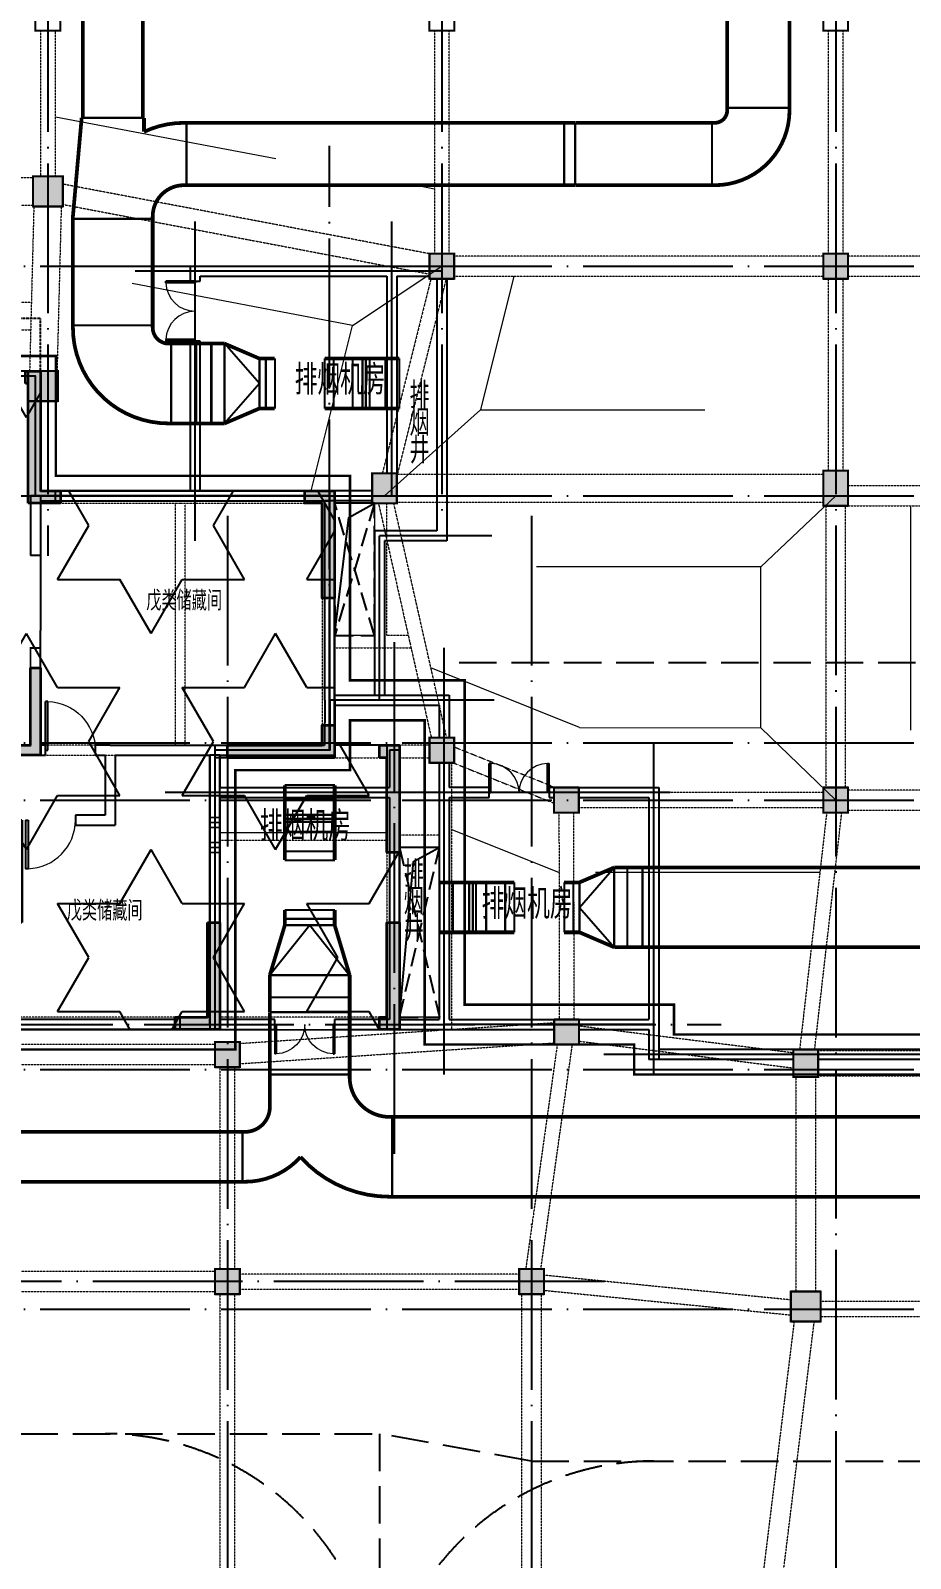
# Model space of a CAD drawing. Extents: x 290727 to 13733020, y 1731457 to 3643100.
# Drawn here: x 534963 to 552612, y 2185780 to 2216405 of the extents above; entities that cross this region are included whole.
import ezdxf

# ---------------------------------------------------------------- set-up
doc = ezdxf.new("R2010")
doc.units = 0
doc.header["$LTSCALE"] = 10
for name, pattern in [('DASH', [0.35, 0.25, -0.1]), ('DASHED', [0.75, 0.5, -0.25]), ('DOTE', [2.42, 2, -0.2, 0.02, -0.2]), ('虚线', [750, 450, -300])]:
    doc.linetypes.add(name, pattern=pattern)
doc.layers.get('0').update_dxf_attribs({"linetype": 'CONTINUOUS'})
for name, color, linetype in [('-A-车行道路', 8, 'CONTINUOUS'), ('AXIS', 3, 'CONTINUOUS'), ('BEAM_CON', 4, 'CONTINUOUS'), ('BEAM_CONT', 4, 'CONTINUOUS'), ('BEAM_DASH', 144, 'DASHED'), ('BEAM_SE', 144, 'DASHED'), ('COLU', 2, 'CONTINUOUS'), ('COLUMN', 9, 'CONTINUOUS'), ('DOTE', 8, 'DOTE'), ('DUCT-排烟管', 2, 'CONTINUOUS'), ('DUCT-排烟管端线', 4, 'CONTINUOUS'), ('PUB_HATCH', 8, 'CONTINUOUS'), ('PUB_TEXT', 7, 'CONTINUOUS'), ('WALL', 255, 'CONTINUOUS'), ('WINDOW', 4, 'CONTINUOUS'), ('作业图', 4, 'CONTINUOUS'), ('文字', 4, 'CONTINUOUS'), ('洞口边线', 7, 'CONTINUOUS'), ('防火分区示意线', 4, 'CONTINUOUS'), ('防火分区线', 7, 'CONTINUOUS'), ('风井', 211, 'CONTINUOUS')]:
    doc.layers.add(name, color=color, linetype=linetype)
for name, color, linetype, lineweight in [('S_ConcWall', 8, 'CONTINUOUS', 35), ('S_SubBeamHoop', 1, 'CONTINUOUS', 40), ('板加腋边线', 253, '虚线', 18)]:
    doc.layers.add(name, color=color, linetype=linetype, lineweight=lineweight)
doc.layers.get('0').off()
doc.styles.add('HNSJY', font='HNSJY-07', dxfattribs={"width": 0.8, "bigfont": 'HNSJY-HZ'})

# ---------------------------------------------------------------- blocks, each defined once
blk = doc.blocks.new('A$C55C93FC2')
at = {"layer": 'DOTE', "linetype": 'DOTE', "ltscale": 150}
for p, q in [((50384.1, 127235.5), (50384.1, 79442.4)), ((58284.1, 127235.5), (58284.1, 80242.4)), ((66184.1, 127235.5), (66184.1, 52513.6)), ((10299.5, 85242.4), (107472.3, 85242.4)), ((10299.5, 80642.4), (107484.1, 80642.4)), ((53984.1, 80242.4), (53984.1, 12200)), ((60084.1, 80242.4), (60084.1, 12200)), ((10299.5, 75692.4), (170248.6, 75692.4)), ((10299.5, 74542.4), (107484.1, 74542.4)), ((10299.5, 69142.4), (162348.6, 69142.4)), ((61546.5, 64892.4), (35684.1, 64892.3)), ((10299.5, 64342.4), (154860.5, 64342.4))]:
    blk.add_line(p, q, dxfattribs=at)
blk = doc.blocks.new('A$C682E2834')
h = blk.add_hatch(color=0)
h.dxf.hatch_style = 1
h.paths.add_polyline_path([(30400, 7900), (30600, 7900), (30600, 7500), (30800, 7500), (30800, 7900), (33000, 7899), (33000, 7500), (33200, 7500), (33200, 7900), (33200, 7900), (33200, 8099), (30600, 8100), (30400, 8100)])
edge = h.paths.add_edge_path(flags=16)
edge.add_line((11800, 7900), (11800, 7500))
h.paths.add_polyline_path([(9600, 7900), (11800, 7900)], flags=17)
h.paths.add_polyline_path([(21425, 250), (21600, 250), (21600, 0), (21175, 0), (21000, 0), (21000, 250), (21175, 250), (21175, 2150), (21425, 2150)])
h.paths.add_polyline_path([(42350, 2149), (42600, 2149), (42600, 0), (42200, 0), (42200, 250), (42350, 250)])
h.paths.add_polyline_path([(42600, 3549), (42350, 3549), (42350, 5450), (42200, 5450), (42200, 5700), (42600, 5700)])
h.paths.add_polyline_path([(40700, 10549), (40700, 10799), (41300, 10799), (41300, 8649), (41050, 8649), (41050, 10549)])
h.paths.add_polyline_path([(39150, 5450), (39150, 5700), (41050, 5700), (41050, 6099), (41300, 6099), (41300, 5450)])
h.paths.add_polyline_path([(35100, 12949), (35100, 13199), (35400, 13199), (35400, 10799), (35800, 10799), (35800, 10549), (35150, 10549), (35150, 12949)])
h.paths.add_polyline_path([(28700, 13200), (28700, 12950), (28650, 12950), (28650, 10550), (28000, 10550), (28000, 10800), (28400, 10800), (28400, 13200)])
h.paths.add_polyline_path([(22750, 8650), (22500, 8650), (22500, 10800), (23100, 10800), (23100, 10550), (22750, 10550)])
h.paths.add_polyline_path([(24650, 5700), (24650, 5450), (22500, 5450), (22500, 6050), (22750, 6050), (22750, 5700)])
h.paths.add_polyline_path([(25700, 250), (25700, 0), (24800, 0), (24800, 2150), (25050, 2150), (25050, 250)])
h.paths.add_polyline_path([(32024, 0), (31300, 0), (31300, 250), (31774, 250), (31775, 2150), (32025, 2150), (32024, 250), (32500, 250), (32500, 0)])
h.paths.add_polyline_path([(29000, 5700), (29000, 5500), (28400, 5500), (28400, 7250), (28600, 7250), (28600, 5700)])
h.paths.add_polyline_path([(34800, 5500), (34800, 5700), (35200, 5700), (35200, 7249), (35400, 7249), (35400, 5500)])
h.paths.add_polyline_path([(30000, 12950), (30000, 13200), (30600, 13200), (30600, 9400), (30400, 9400), (30400, 12950)])
h.paths.add_polyline_path([(33200, 9399), (33400, 9399), (33400, 12949), (33800, 12949), (33800, 13199), (33200, 13199)])
h.paths.add_polyline_path([(38100, 0), (38100, 250), (38750, 250), (38750, 2149), (39000, 2149), (39000, 0)])
h.paths.add_polyline_path([(35025, 2149), (34775, 2149), (34775, 4199), (35025, 4199)])
h.paths.add_polyline_path([(29025, 2150), (28775, 2150), (28775, 4200), (29025, 4200)])
h.paths.add_polyline_path([(1900, 10800), (1900, 10550), (1550, 10550), (1550, 8650), (1300, 8650), (1300, 10800)])
h.paths.add_polyline_path([(3450, 5700), (3450, 5450), (1300, 5450), (1300, 6100), (1550, 6100), (1550, 5700)])
h.paths.add_polyline_path([(20100, 8650), (19850, 8650), (19850, 10550), (19500, 10550), (19500, 10800), (20100, 10800)])
h.paths.add_polyline_path([(13900, 12950), (13900, 13200), (14200, 13200), (14200, 10800), (14600, 10800), (14600, 10550), (13950, 10550), (13950, 12950)])
h.paths.add_polyline_path([(7500, 13200), (7500, 12950), (7450, 12950), (7450, 10550), (6800, 10550), (6800, 10800), (7200, 10800), (7200, 13200)])
h.paths.add_polyline_path([(17950, 5450), (17950, 5700), (19850, 5700), (19850, 6050), (20100, 6050), (20100, 5450)])
h.paths.add_polyline_path([(16900, 0), (16900, 250), (17550, 250), (17550, 2150), (17800, 2150), (17800, 0)])
h.paths.add_polyline_path([(10575, 0), (10100, 0), (10100, 250), (10575, 250), (10575, 2150), (10825, 2150), (10825, 250), (11300, 250), (11300, 0)])
h.paths.add_polyline_path([(400, 5700), (400, 5450), (250, 5450), (250, 3550), (0, 3550), (0, 5700)])
h.paths.add_polyline_path([(400, 250), (400, 0), (0, 0), (0, 2150), (250, 2150), (250, 250)])
h.paths.add_polyline_path([(13600, 5500), (13600, 5700), (14000, 5700), (14000, 7250), (14200, 7250), (14200, 5500)])
h.paths.add_polyline_path([(7800, 5700), (7800, 5500), (7200, 5500), (7200, 7250), (7400, 7250), (7400, 5700)])
h.paths.add_polyline_path([(12600, 13200), (12600, 12950), (12200, 12950), (12200, 9400), (12000, 9400), (12000, 13200)])
h.paths.add_polyline_path([(9200, 9400), (9200, 12950), (8800, 12950), (8800, 13200), (9400, 13200), (9400, 9400)])
h.paths.add_polyline_path([(4500, 250), (4500, 0), (3600, 0), (3600, 2150), (3850, 2150), (3850, 250)])
h.paths.add_polyline_path([(7825, 2150), (7575, 2150), (7575, 4200), (7825, 4200)])
h.paths.add_polyline_path([(13825, 2150), (13575, 2150), (13575, 4200), (13825, 4200)])
edge = h.paths.add_edge_path()
edge.add_line((12000, 8100), (12200, 8100))
edge.add_line((12200, 8100), (12200, 7900))
edge.add_line((12200, 7900), (12000, 7900))
edge.add_line((9400, 8100), (9200, 8100))
edge.add_line((9200, 8100), (9200, 7900))
edge.add_line((9200, 7900), (9400, 7900))
edge.add_line((9400, 7900), (9400, 7500))
edge.add_line((9400, 7500), (9600, 7500))
edge.add_line((9600, 7500), (9600, 7900))
edge.add_line((12000, 8100), (9400, 8100))
edge.add_line((11800, 7500), (12000, 7500))
edge.add_line((12000, 7500), (12000, 7900))
h = blk.add_hatch(color=0)
h.dxf.hatch_style = 1
h.paths.add_polyline_path([(9400, 8100), (9400, 7900), (9400, 7900), (9400, 7500), (9600, 7500), (9600, 7900), (11800, 7900), (11800, 7500), (12000, 7500), (12000, 7900), (12200, 7900), (12200, 8100)])
at = {"color": 0}
blk.add_lwpolyline([(9400, 8100), (9400, 7900), (9400, 7900), (9400, 7500), (9600, 7500), (9600, 7900), (11800, 7900), (11800, 7500), (12000, 7500), (12000, 7900), (12200, 7900), (12200, 8100), (9400, 8100)], dxfattribs=at)
at = {"layer": 'S_ConcWall', "color": 0, "lineweight": 35, "ltscale": 1}
for p, q in [((7200, 10800), (7200, 13200)), ((7200, 13200), (7500, 13200)), ((7500, 13200), (7500, 12950)), ((8800, 12950), (8800, 13200)), ((8800, 13200), (9400, 13200)), ((9400, 13200), (9400, 9400)), ((12000, 9400), (12000, 13200)), ((12000, 13200), (12600, 13200)), ((12600, 13200), (12600, 12950)), ((13900, 13200), (14200, 13200)), ((13900, 12950), (13900, 13200)), ((14200, 13200), (14200, 10800)), ((28400, 10800), (28400, 13200)), ((28400, 13200), (28700, 13200)), ((28700, 13200), (28700, 12950)), ((30000, 13200), (30600, 13200)), ((30000, 12950), (30000, 13200)), ((30600, 13200), (30600, 9400)), ((33800, 13199), (33200, 13199)), ((33200, 13199), (33200, 9399)), ((33800, 12949), (33800, 13199)), ((35100, 13199), (35400, 13199)), ((35100, 12949), (35100, 13199)), ((35400, 13199), (35400, 10799)), ((7500, 12950), (7450, 12950)), ((7450, 12950), (7450, 10550)), ((9200, 12950), (8800, 12950)), ((9200, 9400), (9200, 12950)), ((12600, 12950), (12200, 12950)), ((12200, 12950), (12200, 9400)), ((13950, 12950), (13900, 12950)), ((13950, 10550), (13950, 12950)), ((28700, 12950), (28650, 12950)), ((28650, 12950), (28650, 10550)), ((30400, 12950), (30000, 12950)), ((30400, 9400), (30400, 12950)), ((33400, 9399), (33400, 12949)), ((33400, 12949), (33800, 12949)), ((35150, 12949), (35100, 12949)), ((35150, 10549), (35150, 12949)), ((1300, 8650), (1300, 10800)), ((1300, 10800), (1900, 10800)), ((1900, 10800), (1900, 10550)), ((6800, 10550), (6800, 10800)), ((6800, 10800), (7200, 10800)), ((14200, 10800), (14600, 10800)), ((14600, 10800), (14600, 10550)), ((19500, 10550), (19500, 10800)), ((19500, 10800), (20100, 10800)), ((20100, 10800), (20100, 8650)), ((22500, 8650), (22500, 10800)), ((22500, 10800), (23100, 10800)), ((23100, 10800), (23100, 10550)), ((28000, 10550), (28000, 10800)), ((28000, 10800), (28400, 10800)), ((35400, 10799), (35800, 10799)), ((35800, 10799), (35800, 10549)), ((40700, 10799), (41300, 10799)), ((40700, 10549), (40700, 10799)), ((41300, 10799), (41300, 8649)), ((1900, 10550), (1550, 10550)), ((1550, 10550), (1550, 8650)), ((7450, 10550), (6800, 10550)), ((14600, 10550), (13950, 10550)), ((19850, 10550), (19500, 10550)), ((19850, 8650), (19850, 10550)), ((23100, 10550), (22750, 10550)), ((22750, 10550), (22750, 8650)), ((28650, 10550), (28000, 10550)), ((35800, 10549), (35150, 10549)), ((41050, 10549), (40700, 10549)), ((41050, 8649), (41050, 10549)), ((9400, 9400), (9200, 9400)), ((12200, 9400), (12000, 9400)), ((30600, 9400), (30400, 9400)), ((33200, 9399), (33400, 9399)), ((1550, 8650), (1300, 8650)), ((20100, 8650), (19850, 8650)), ((22750, 8650), (22500, 8650)), ((41300, 8649), (41050, 8649)), ((30600, 8100), (33200, 8099)), ((33200, 8099), (33200, 7900)), ((30600, 7500), (30600, 7900)), ((33000, 7899), (30800, 7900)), ((30800, 7900), (30800, 7500)), ((33000, 7500), (33000, 7899)), ((33200, 7900), (33200, 7500)), ((30800, 7500), (30600, 7500)), ((33200, 7500), (33000, 7500)), ((7200, 5500), (7200, 7250)), ((7200, 7250), (7400, 7250)), ((7400, 7250), (7400, 5700)), ((14000, 5700), (14000, 7250)), ((14000, 7250), (14200, 7250)), ((14200, 7250), (14200, 5500)), ((28400, 5500), (28400, 7250)), ((28400, 7250), (28600, 7250)), ((28600, 7250), (28600, 5700)), ((35200, 5700), (35200, 7249)), ((35200, 7249), (35400, 7249)), ((35400, 7249), (35400, 5500)), ((1300, 5450), (1300, 6100)), ((1300, 6100), (1550, 6100)), ((1550, 6100), (1550, 5700)), ((19850, 5700), (19850, 6050)), ((19850, 6050), (20100, 6050)), ((20100, 6050), (20100, 5450)), ((22500, 5450), (22500, 6050)), ((22500, 6050), (22750, 6050)), ((22750, 6050), (22750, 5700)), ((41050, 5700), (41050, 6099)), ((41050, 6099), (41300, 6099)), ((41300, 6099), (41300, 5450)), ((0, 3550), (0, 5700)), ((0, 5700), (400, 5700)), ((400, 5700), (400, 5450)), ((1550, 5700), (3450, 5700)), ((3450, 5700), (3450, 5450)), ((7400, 5700), (7800, 5700)), ((7800, 5700), (7800, 5500)), ((13600, 5700), (14000, 5700)), ((13600, 5500), (13600, 5700)), ((17950, 5700), (19850, 5700)), ((17950, 5450), (17950, 5700)), ((22750, 5700), (24650, 5700)), ((24650, 5700), (24650, 5450)), ((28600, 5700), (29000, 5700)), ((29000, 5700), (29000, 5500)), ((34800, 5700), (35200, 5700)), ((34800, 5500), (34800, 5700)), ((39150, 5700), (41050, 5700)), ((39150, 5450), (39150, 5700)), ((42200, 5450), (42200, 5700)), ((42200, 5700), (42600, 5700)), ((42600, 5700), (42600, 3549)), ((400, 5450), (250, 5450)), ((250, 5450), (250, 3550)), ((3450, 5450), (1300, 5450)), ((7800, 5500), (7200, 5500)), ((14200, 5500), (13600, 5500)), ((20100, 5450), (17950, 5450)), ((24650, 5450), (22500, 5450)), ((29000, 5500), (28400, 5500)), ((35400, 5500), (34800, 5500)), ((41300, 5450), (39150, 5450)), ((42350, 5450), (42200, 5450)), ((42350, 3549), (42350, 5450)), ((7575, 2150), (7575, 4200)), ((7575, 4200), (7825, 4200)), ((7825, 4200), (7825, 2150)), ((13575, 2150), (13575, 4200)), ((13575, 4200), (13825, 4200)), ((13825, 4200), (13825, 2150)), ((28775, 2150), (28775, 4200)), ((28775, 4200), (29025, 4200)), ((29025, 4200), (29025, 2150)), ((34775, 2149), (34775, 4199)), ((34775, 4199), (35025, 4199)), ((35025, 4199), (35025, 2149)), ((250, 3550), (0, 3550)), ((42600, 3549), (42350, 3549)), ((0, 0), (0, 2150)), ((0, 2150), (250, 2150)), ((250, 2150), (250, 250)), ((3600, 0), (3600, 2150)), ((3600, 2150), (3850, 2150)), ((3850, 2150), (3850, 250)), ((7825, 2150), (7575, 2150)), ((10575, 250), (10575, 2150)), ((10575, 2150), (10825, 2150)), ((10825, 2150), (10825, 250)), ((13825, 2150), (13575, 2150)), ((17550, 250), (17550, 2150)), ((17550, 2150), (17800, 2150)), ((17800, 2150), (17800, 0)), ((21175, 250), (21175, 2150)), ((21175, 2150), (21425, 2150)), ((21425, 2150), (21425, 250)), ((24800, 0), (24800, 2150)), ((24800, 2150), (25050, 2150)), ((25050, 2150), (25050, 250)), ((29025, 2150), (28775, 2150)), ((31774, 250), (31775, 2150)), ((31775, 2150), (32025, 2150)), ((32025, 2150), (32024, 250)), ((35025, 2149), (34775, 2149)), ((38750, 250), (38750, 2149)), ((38750, 2149), (39000, 2149)), ((39000, 2149), (39000, 0)), ((42350, 250), (42350, 2149)), ((42350, 2149), (42600, 2149)), ((42600, 2149), (42600, 0)), ((400, 0), (0, 0)), ((250, 250), (400, 250)), ((400, 250), (400, 0)), ((4500, 0), (3600, 0)), ((3850, 250), (4500, 250)), ((4500, 250), (4500, 0)), ((10100, 0), (10100, 250)), ((10100, 250), (10575, 250)), ((10575, 0), (10100, 0)), ((11300, 0), (10575, 0)), ((10825, 250), (11300, 250)), ((11300, 250), (11300, 0)), ((16900, 250), (17550, 250)), ((16900, 0), (16900, 250)), ((17800, 0), (16900, 0)), ((21000, 0), (21000, 250)), ((21000, 250), (21175, 250)), ((21175, 0), (21000, 0)), ((21600, 0), (21175, 0)), ((21425, 250), (21600, 250)), ((21600, 250), (21600, 0)), ((25700, 0), (24800, 0)), ((25050, 250), (25700, 250)), ((25700, 250), (25700, 0)), ((31300, 0), (31300, 250)), ((31300, 250), (31774, 250)), ((32024, 0), (31300, 0)), ((32024, 250), (32500, 250)), ((32500, 0), (32024, 0)), ((32500, 250), (32500, 0)), ((38100, 250), (38750, 250)), ((38100, 0), (38100, 250)), ((39000, 0), (38100, 0)), ((42200, 0), (42200, 250)), ((42200, 250), (42350, 250)), ((42600, 0), (42200, 0))]:
    blk.add_line(p, q, dxfattribs=at)
at = {"layer": 'S_ConcWall', "color": 0}
for p, q in [((30600, 8100), (30400, 8100)), ((30400, 8100), (30400, 7900)), ((30400, 7900), (30600, 7900))]:
    blk.add_line(p, q, dxfattribs=at)
blk = doc.blocks.new('$DorLib2D$00000001')
for p, q in [((0.45, 0.975), (0.5, 0.975)), ((0.45, 0), (0.45, 0.975)), ((0.5, 0), (0.5, 0.975)), ((0.5, 0), (0.45, 0))]:
    blk.add_line(p, q)
at = {"lineweight": 13}
blk.add_arc((0.475, 0), 0.975, 91.4693, 180, dxfattribs=at)
blk = doc.blocks.new('A$C26CF02E8')
at = {"layer": '风井', "linetype": 'DASH', "ltscale": 150}
for p, q in [((51315, 78715), (50515, 81365)), ((51315, 81365), (50515, 78715)), ((51815, 74465), (52615, 71065)), ((51815, 71065), (52615, 74465))]:
    blk.add_line(p, q, dxfattribs=at)
at = {"layer": '风井', "linetype": 'DASH', "ltscale": 150, "flags": 128}
for points in [[(50515, 78715), (51315, 78715), (51315, 81365), (50515, 81365)], [(51815, 71065), (52615, 71065), (52615, 74465), (51815, 74465)]]:
    blk.add_lwpolyline(points, close=True, dxfattribs=at)
blk = doc.blocks.new('_FZH')
blk.add_lwpolyline([(-0.5, -0.5), (0.5, -0.5), (0.5, 0.5), (-0.5, 0.5)], close=True)
at = {"layer": 'PUB_HATCH'}
blk.add_solid([(-0.5, -0.5), (0.5, -0.5), (-0.5, 0.5), (0.5, 0.5)], dxfattribs=at)
blk = doc.blocks.new('$DorLib2D$00000002')
for p, q in [((-0.5, 0), (-0.5, 0.4875)), ((-0.475, 0.4875), (-0.5, 0.4875)), ((-0.475, 0), (-0.475, 0.4875)), ((0.475, 0), (0.475, 0.4875)), ((0.475, 0.4875), (0.5, 0.4875)), ((0.5, 0), (0.5, 0.4875)), ((-0.5, 0), (-0.475, 0)), ((0.5, 0), (0.475, 0))]:
    blk.add_line(p, q)
at = {"lineweight": 13}
for centre, start, end in [((-0.4875, 0), 0, 88.53072), ((0.4875, 0), 91.46928, 180)]:
    blk.add_arc(centre, 0.4875, start, end, dxfattribs=at)
blk = doc.blocks.new('车库建筑作业图')
at = {"layer": '-A-车行道路', "linetype": 'DASH', "ltscale": 300}
for p, q in [((523212, 2188280), (541962, 2188280)), ((545012, 2187730), (541962, 2188280)), ((545012, 2187730), (589481, 2187730))]:
    blk.add_line(p, q, dxfattribs=at)
for points in [[(543562, 2203737), (585712, 2203737)], [(541962, 2188280), (541962, 2166430)]]:
    blk.add_lwpolyline(points, dxfattribs=at)
for points in [[(541962, 2182780, 0.414214), (536462, 2188280)], [(541962, 2182230, -0.414214), (547462, 2187730)]]:
    blk.add_lwpolyline(points, format="xyb", dxfattribs=at)
at = {"layer": 'AXIS'}
blk.add_line((543716, 2207080), (545216, 2207080), dxfattribs=at)
at = {"layer": 'DOTE', "ltscale": 150}
for p, q in [((540962, 2201980), (540962, 2214091)), ((500179, 2207080), (545394, 2207080)), ((542262, 2193887), (542262, 2204223)), ((497313, 2196480), (548818, 2196480))]:
    blk.add_line(p, q, dxfattribs=at)
at = {"layer": 'DOTE', "linetype": 'Continuous', "ltscale": 150}
for p, q in [((538262, 2206180), (538262, 2212580)), ((542212, 2207080), (542212, 2212580)), ((543212, 2211580), (537062, 2211580)), ((544212, 2206280), (541962, 2206280)), ((541962, 2202980), (541962, 2206280)), ((543262, 2195480), (543262, 2204035)), ((544262, 2202980), (540962, 2202980)), ((547462, 2195480), (547462, 2202130)), ((547794, 2201130), (537662, 2201130)), ((583661, 2195880), (546462, 2195880))]:
    blk.add_line(p, q, dxfattribs=at)
at = {"layer": 'WALL', "linetype": 'Continuous'}
for p, q in [((538162, 2211680), (538162, 2211380)), ((538162, 2211680), (542212, 2211680)), ((538362, 2211380), (538362, 2211480)), ((538362, 2211480), (542112, 2211480)), ((542112, 2211480), (542112, 2207529)), ((542212, 2211680), (542962, 2211680)), ((542312, 2211480), (542312, 2207529)), ((542312, 2211480), (542962, 2211480)), ((543112, 2211430), (543112, 2206380)), ((543312, 2211430), (543312, 2206180)), ((538162, 2211380), (538362, 2211380)), ((538362, 2210180), (538162, 2210180)), ((538162, 2210180), (538162, 2207180)), ((538362, 2207180), (538362, 2210180)), ((538162, 2207180), (538362, 2207180)), ((541812, 2207180), (540962, 2207180)), ((540962, 2206980), (540962, 2207180)), ((534963, 2207080), (534963, 2205880)), ((535163, 2207080), (534963, 2207080)), ((535163, 2207080), (535163, 2205880)), ((541812, 2206980), (540962, 2206980)), ((543112, 2206380), (541862, 2206380)), ((541862, 2206380), (541862, 2203080)), ((543312, 2206180), (542062, 2206180)), ((542062, 2206180), (542062, 2203080)), ((535163, 2205880), (534963, 2205880)), ((541062, 2203080), (541962, 2203080)), ((541062, 2203080), (541062, 2202880)), ((541062, 2202880), (541962, 2202880)), ((541962, 2203080), (543362, 2203080)), ((541962, 2202880), (543162, 2202880)), ((543162, 2202880), (543162, 2202230)), ((543362, 2203080), (543362, 2202230)), ((542162, 2201980), (542162, 2201230)), ((542362, 2201980), (542162, 2201980)), ((542362, 2201980), (542362, 2201130)), ((538562, 2201880), (538562, 2201130)), ((538762, 2201880), (538562, 2201880)), ((538762, 2201880), (538762, 2201230)), ((543162, 2201730), (543162, 2201130)), ((543362, 2201730), (543362, 2201230)), ((538562, 2201130), (538562, 2196380)), ((538762, 2201230), (542162, 2201230)), ((538762, 2201030), (542162, 2201030)), ((538762, 2201030), (538762, 2196580)), ((542162, 2201030), (542162, 2196580)), ((542362, 2201130), (542362, 2196580)), ((543162, 2201130), (543162, 2196580)), ((544162, 2201230), (543362, 2201230)), ((543362, 2201030), (544162, 2201030)), ((543362, 2201030), (543362, 2196580)), ((544162, 2201030), (544162, 2201230)), ((545462, 2201230), (545362, 2201230)), ((545362, 2201230), (545362, 2201030)), ((545362, 2201030), (545462, 2201030)), ((545962, 2201230), (547562, 2201230)), ((545962, 2201030), (547362, 2201030)), ((547362, 2201030), (547362, 2196580)), ((547562, 2201230), (547562, 2196480)), ((539862, 2196580), (538762, 2196580)), ((539862, 2196380), (539862, 2196580)), ((542162, 2196580), (541062, 2196580)), ((541062, 2196580), (541062, 2196380)), ((542362, 2196580), (543162, 2196580)), ((543362, 2196580), (545466, 2196580)), ((545966, 2196580), (547362, 2196580)), ((547562, 2196480), (547562, 2195780)), ((538562, 2196380), (539862, 2196380)), ((541062, 2196380), (542262, 2196380)), ((542262, 2196380), (543262, 2196380)), ((543262, 2196380), (545466, 2196380)), ((545966, 2196380), (547362, 2196380)), ((547362, 2196380), (547362, 2195780)), ((550262, 2195980), (547562, 2195980)), ((555762, 2195980), (550762, 2195980)), ((547562, 2195780), (547362, 2195780)), ((550262, 2195780), (547562, 2195780)), ((555762, 2195780), (550762, 2195780))]:
    blk.add_line(p, q, dxfattribs=at)
at = {"layer": 'WALL', "linetype": 'DASH'}
for p, q in [((535162, 2210630), (531562, 2210630)), ((535162, 2209480), (535162, 2210630))]:
    blk.add_line(p, q, dxfattribs=at)
at = {"layer": 'WALL'}
for p, q in [((535162, 2209480), (535162, 2207180)), ((535162, 2207180), (540962, 2207180)), ((540962, 2207180), (540962, 2206980)), ((535162, 2206980), (540962, 2206980)), ((535162, 2206980), (535162, 2204380)), ((540862, 2206980), (540862, 2202980)), ((541062, 2206980), (540862, 2206980)), ((541062, 2206980), (541062, 2202980)), ((535162, 2202080), (535162, 2204380)), ((540863, 2202980), (540862, 2202080)), ((541063, 2202980), (541062, 2201880)), ((535262, 2202080), (535162, 2202080)), ((535262, 2201880), (535262, 2202080)), ((536562, 2202080), (536262, 2202080)), ((536262, 2202080), (536262, 2201880)), ((536562, 2202080), (538662, 2202080)), ((538662, 2202080), (540862, 2202080)), ((534962, 2201880), (535262, 2201880)), ((536262, 2201880), (536462, 2201880)), ((536462, 2201880), (536462, 2200680)), ((536662, 2201880), (536662, 2200480)), ((536662, 2201880), (538562, 2201880)), ((538562, 2196480), (538562, 2201880)), ((538762, 2201880), (541062, 2201880)), ((538762, 2196480), (538762, 2201880)), ((536462, 2200680), (535862, 2200680)), ((535862, 2200680), (535862, 2200480)), ((535862, 2200480), (536662, 2200480)), ((537862, 2196580), (534762, 2196580)), ((537862, 2196380), (537862, 2196580)), ((538562, 2196480), (538762, 2196480)), ((537862, 2196380), (534662, 2196380))]:
    blk.add_line(p, q, dxfattribs=at)
at = {"layer": '防火分区示意线', "color": 5, "linetype": 'DASH', "ltscale": 300, "const_width": 50}
blk.add_lwpolyline([(583119, 2196280), (547869, 2196280), (547869, 2196880), (543669, 2196880), (543669, 2203380), (541369, 2203380), (541369, 2207480), (535469, 2207480), (535469, 2209880), (527869, 2209880), (527869, 2207480), (519619, 2207480), (519619, 2227480)], dxfattribs=at)
at = {"layer": '防火分区示意线', "color": 2, "linetype": 'DASH', "ltscale": 300, "const_width": 50}
blk.add_lwpolyline([(582319, 2195480), (547069, 2195480), (547069, 2196080), (542869, 2196080), (542869, 2202580), (541369, 2202580), (541369, 2201580), (539069, 2201580), (539069, 2195980), (507919, 2195980), (507919, 2180380), (539419, 2180380), (539419, 2174580), (531469, 2174580), (531469, 2170730), (531569, 2170730), (531569, 2158480)], dxfattribs=at)
at = {"layer": '防火分区线', "linetype": 'Continuous', "flags": 128}
for points in [[(582712, 2195880), (547462, 2195880), (547462, 2196480), (543262, 2196480), (543262, 2202980), (540963, 2202980), (540963, 2207080), (535062, 2207080), (535062, 2209480), (528262, 2209480), (528262, 2207080), (519212, 2207080), (519212, 2227880)], [(582712, 2195880), (547462, 2195880), (547462, 2196480), (543262, 2196480), (543262, 2202980), (540963, 2202980), (540963, 2201980), (538662, 2201980), (538662, 2196380), (507512, 2196380)]]:
    blk.add_lwpolyline(points, dxfattribs=at)
at = {"color": 8}
blk.add_blockref('A$C682E2834', (499762, 2196380), dxfattribs=at)
at = {"layer": 'COLUMN', "linetype": 'Continuous'}
for p, xscale, yscale, zscale, rotation in [((535312, 2213180), 600, 600, 600, 270), ((543212, 2211680), 500, 500, 500, 270), ((551112, 2211680), 500, 500, 500, 270), ((535212, 2209279), 600.0544201955199, 600.027933641104, 600.027933641104, 270), ((542062, 2207229), 600, 500, 500, 270), ((551112, 2207230), 700, 500, 500, 270), ((543212, 2201980), 500, 500, 500, 270), ((545712, 2200980), 500, 500, 500, 270), ((551112, 2200980), 500, 500, 500, 270), ((545716, 2196330), 500, 500, 500, 270), ((538912, 2195880), 500, 500, 500, 270), ((550512, 2195705), 550.0621125046164, 500, 500, 270.0000000166249), ((538912, 2191330), 500, 500, 500, 270), ((545012, 2191330), 500, 500, 500, 270), ((550512, 2190830), 599.9806122388691, 600, 600, 270)]:
    blk.add_blockref('_FZH', p, dxfattribs=dict(at, xscale=xscale, yscale=yscale, zscale=zscale, rotation=rotation))
at = {"layer": 'WINDOW', "linetype": 'Continuous', "yscale": 1200, "zscale": 1200}
for p, xscale, rotation in [((538262, 2210780), 1200, 90), ((540462, 2196480), -1200, 180)]:
    blk.add_blockref('$DorLib2D$00000002', p, dxfattribs=dict(at, xscale=xscale, rotation=rotation))
at = {"layer": 'WINDOW', "xscale": -1000, "yscale": 1000, "zscale": -1000}
blk.add_blockref('$DorLib2D$00000001', (535762, 2201980), dxfattribs=at)
at = {"layer": 'WINDOW', "linetype": 'Continuous', "xscale": 1200, "yscale": 1200, "zscale": 1200}
blk.add_blockref('$DorLib2D$00000002', (544762, 2201130), dxfattribs=at)
at = {"layer": 'WINDOW', "xscale": 1000, "yscale": 1000, "zscale": -1000, "rotation": 180}
blk.add_blockref('$DorLib2D$00000001', (535362, 2200580), dxfattribs=at)
at = {"layer": '文字', "linetype": 'Continuous'}
for name, p in [('A$C26CF02E8', (490548, 2125565)), ('A$C55C93FC2', (484928, 2126437))]:
    blk.add_blockref(name, p, dxfattribs=at)
at = {"layer": 'PUB_TEXT', "style": 'HNSJY', "width": 0.8}
for p in [(537284, 2204779), (535690, 2198564)]:
    blk.add_text('戊类储藏间', height=400, dxfattribs=at).set_placement(p)
at = {"layer": '文字', "linetype": 'Continuous', "style": 'HNSJY', "width": 0.8}
for s, height, p in [('排烟机房', 600, (540261, 2209104)), ('排', 525, (542565, 2208832)), ('烟', 525, (542565, 2208281)), ('井', 525, (542565, 2207730)), ('排烟机房', 600, (539563, 2200158)), ('排', 525, (542449, 2199239)), ('烟', 525, (542449, 2198688)), ('排烟机房', 600, (544010, 2198599)), ('井', 525, (542449, 2198137))]:
    blk.add_text(s, height=height, dxfattribs=at).set_placement(p)
blk = doc.blocks.new('A$C7FBF512A')
at = {"layer": 'DUCT-排烟管', "color": 0}
for p, q in [((33980, -57099), (33280, -56299)), ((33980, -57099), (33280, -57899)), ((40398, -67599), (41098, -66799)), ((40398, -67599), (41098, -68399))]:
    blk.add_line(p, q, dxfattribs=at)
at = {"layer": 'DUCT-排烟管', "color": 0, "linetype": 'Continuous'}
for q in [(34189, -68957), (35789, -68957)]:
    blk.add_line((34989, -67957), q, dxfattribs=at)
at = {"layer": 'DUCT-排烟管', "color": 0, "linetype": 'Continuous', "const_width": 75}
for points in [[(30439, -45854), (30439, -51774)], [(31639, -51774), (31639, -45854)], [(43362, -45854), (43362, -51574)], [(44612, -51574), (44612, -45854)], [(30414, -51774), (30239, -53749)], [(31664, -52054), (31664, -51774)], [(43362, -51574), (43362, -51624)], [(44612, -51624), (44612, -51574)], [(32514, -51874), (32464, -51874)], [(40092, -51874), (32514, -51874)], [(40092, -51874), (40312, -51874)], [(43062, -51874), (40313, -51874)], [(43112, -51874), (43062, -51874)], [(32464, -53124), (32514, -53124)], [(32514, -53124), (40092, -53124)], [(40092, -53124), (40312, -53124)], [(40313, -53124), (43062, -53124)], [(43062, -53124), (43112, -53124)], [(30239, -53749), (30239, -53799)], [(30239, -53800), (30239, -55929)], [(31839, -53799), (31839, -53749)], [(31839, -55929), (31839, -53800)], [(30239, -55979), (30239, -55929)], [(31839, -55929), (31839, -55979)], [(32159, -56299), (32209, -56299)], [(32715, -56299), (32209, -56299)], [(32715, -56299), (33015, -56299)], [(32209, -57899), (32159, -57899)], [(32209, -57899), (32715, -57899)], [(33015, -57899), (32715, -57899)], [(41362, -66799), (41662, -66799)], [(57901, -66799), (41662, -66799)], [(34489, -67957), (34189, -68957)], [(35489, -67957), (35789, -68957)], [(41662, -68399), (41362, -68399)], [(41662, -68399), (57901, -68399)], [(34189, -68957), (34189, -69399)], [(35789, -69399), (35789, -68957)], [(34189, -69699), (34189, -69399)], [(35789, -69399), (35789, -69699)], [(34189, -69700), (34189, -70949)], [(35789, -70949), (35789, -69700)], [(34189, -70949), (34189, -71599)], [(35789, -70999), (35789, -70949)], [(36639, -71799), (36589, -71799)], [(54313, -71799), (36639, -71799)], [(33639, -72099), (21161, -72099)], [(33689, -72099), (33639, -72099)], [(21161, -73099), (33639, -73099)], [(33639, -73099), (33689, -73099)], [(36589, -73399), (36639, -73399)], [(36639, -73399), (54313, -73399)]]:
    blk.add_lwpolyline(points, dxfattribs=at)
for points in [[(43112, -53124, 0.414214), (44612, -51624)], [(43112, -51874, 0.414214), (43362, -51624)], [(32464, -51874, 0.110649), (31664, -52054)], [(33689, -73099, 0.212523), (34803, -72603)], [(34803, -72603, 0.21286), (36589, -73399)]]:
    blk.add_lwpolyline(points, format="xyb", dxfattribs=at)
at = {"layer": 'DUCT-排烟管', "color": 0, "linetype": 'Continuous', "extrusion": (0, 0, -1), "const_width": 75}
for points in [[(-31839, -53749, 0.414214), (-32464, -53124)], [(-32159, -57899, 0.414214), (-30239, -55979)], [(-32159, -56299, 0.414214), (-31839, -55979)], [(-36589, -71799, 0.414214), (-35789, -70999)], [(-34189, -71599, 0.414214), (-33689, -72099)]]:
    blk.add_lwpolyline(points, format="xyb", dxfattribs=at)
at = {"layer": 'DUCT-排烟管', "color": 0, "const_width": 75}
for points in [[(33280, -56299), (33016, -56299)], [(33980, -56599), (33280, -56299)], [(34107, -56599), (33980, -56599)], [(34107, -56599), (34287, -56599)], [(35287, -56599), (35467, -56599)], [(35850, -56599), (35467, -56599)], [(36191, -56599), (36115, -56599)], [(36191, -56599), (36511, -56599)], [(36787, -56599), (36512, -56599)], [(33980, -57599), (33280, -57899)], [(33980, -57599), (34107, -57599)], [(34287, -57599), (34107, -57599)], [(35467, -57599), (35287, -57599)], [(35467, -57599), (35850, -57599)], [(36115, -57599), (36191, -57599)], [(36511, -57599), (36191, -57599)], [(36512, -57599), (36787, -57599)], [(33016, -57899), (33280, -57899)], [(34489, -65150), (34489, -65425)], [(35489, -65425), (35489, -65150)], [(34489, -65745), (34489, -65425)], [(35489, -65425), (35489, -65745)], [(34489, -65745), (34489, -65822)], [(35489, -65822), (35489, -65745)], [(34489, -66087), (34489, -66470)], [(35489, -66470), (35489, -66087)], [(34489, -66650), (34489, -66470)], [(35489, -66470), (35489, -66650)], [(40398, -67099), (41098, -66799)], [(41362, -66799), (41098, -66799)], [(37866, -67099), (37590, -67099)], [(37866, -67099), (38186, -67099)], [(38263, -67099), (38186, -67099)], [(38910, -67099), (38528, -67099)], [(38911, -67099), (39091, -67099)], [(40091, -67099), (40271, -67099)], [(40397, -67099), (40271, -67099)], [(34489, -67830), (34489, -67650)], [(35489, -67650), (35489, -67830)], [(34489, -67830), (34489, -67957)], [(35489, -67957), (35489, -67830)], [(37590, -68099), (37866, -68099)], [(38186, -68099), (37866, -68099)], [(38186, -68099), (38263, -68099)], [(38528, -68099), (38910, -68099)], [(39091, -68099), (38911, -68099)], [(40271, -68099), (40091, -68099)], [(40271, -68099), (40397, -68099)], [(40398, -68099), (41098, -68399)], [(41098, -68399), (41362, -68399)]]:
    blk.add_lwpolyline(points, dxfattribs=at)
at = {"layer": 'DUCT-排烟管', "color": 0, "linetype": 'ByBlock', "const_width": 75}
for points in [[(35850, -56599), (36050, -56599)], [(36114, -56599), (36050, -56599)], [(36050, -57599), (35850, -57599)], [(36050, -57599), (36114, -57599)], [(34489, -65822), (34489, -65887)], [(35489, -65887), (35489, -65822)], [(34489, -66087), (34489, -65887)], [(35489, -65887), (35489, -66087)], [(38327, -67099), (38263, -67099)], [(38328, -67099), (38528, -67099)], [(38263, -68099), (38327, -68099)], [(38528, -68099), (38328, -68099)]]:
    blk.add_lwpolyline(points, dxfattribs=at)
at = {"layer": 'DUCT-排烟管端线', "color": 0, "linetype": 'Continuous'}
for p, q in [((44612, -51574), (43362, -51574)), ((43362, -51574), (44612, -51574)), ((31664, -51774), (30414, -51774)), ((30439, -51774), (31639, -51774)), ((32514, -53124), (32514, -51874)), ((32514, -51874), (32514, -53124)), ((40092, -53124), (40092, -51874)), ((40092, -51874), (40092, -53124)), ((40312, -53124), (40312, -51874)), ((40313, -51874), (40313, -53124)), ((43062, -53124), (43062, -51874)), ((43062, -53124), (43062, -51874)), ((30239, -53799), (31839, -53799)), ((31839, -53800), (30239, -53800)), ((30239, -55929), (31839, -55929)), ((30239, -55929), (31839, -55929)), ((32209, -57899), (32209, -56299)), ((32209, -56299), (32209, -57899)), ((32715, -57899), (32715, -56299)), ((32715, -57899), (32715, -56299)), ((33015, -57899), (33015, -56299)), ((41362, -68399), (41362, -66799)), ((41662, -66799), (41662, -68399)), ((41662, -68399), (41662, -66799)), ((35489, -67957), (34489, -67957)), ((35789, -68957), (34189, -68957)), ((34189, -68957), (35789, -68957)), ((34189, -69399), (35789, -69399)), ((34189, -69399), (35789, -69399)), ((34189, -69699), (35789, -69699)), ((35789, -69700), (34189, -69700)), ((35789, -70949), (34189, -70949)), ((34189, -70949), (35789, -70949)), ((36639, -71799), (36639, -73399)), ((36639, -73399), (36639, -71799)), ((33639, -72099), (33639, -73099)), ((33639, -73099), (33639, -72099))]:
    blk.add_line(p, q, dxfattribs=at)
at = {"layer": 'DUCT-排烟管端线', "color": 0}
for p, q in [((33016, -56299), (33016, -57899)), ((33280, -57899), (33280, -56299)), ((33280, -56299), (33280, -57899)), ((33980, -56599), (33980, -57599)), ((33980, -57599), (33980, -56599)), ((34107, -56599), (34107, -57599)), ((34107, -57599), (34107, -56599)), ((34287, -56599), (34287, -57599)), ((35287, -56599), (35287, -57599)), ((35467, -56599), (35467, -57599)), ((35467, -56599), (35467, -57599)), ((35850, -57599), (35850, -56599)), ((36115, -56599), (36115, -57599)), ((36191, -57599), (36191, -56599)), ((36191, -57599), (36191, -56599)), ((36511, -57599), (36511, -56599)), ((36512, -56599), (36512, -57599)), ((36787, -57599), (36787, -56599)), ((35489, -65150), (34489, -65150)), ((34489, -65425), (35489, -65425)), ((34489, -65425), (35489, -65425)), ((34489, -65745), (35489, -65745)), ((35489, -65745), (34489, -65745)), ((34489, -65822), (35489, -65822)), ((35489, -66087), (34489, -66087)), ((34489, -66470), (35489, -66470)), ((34489, -66470), (35489, -66470)), ((34489, -66650), (35489, -66650)), ((41098, -66799), (41098, -68399)), ((41098, -68399), (41098, -66799)), ((41362, -68399), (41362, -66799)), ((37590, -67099), (37590, -68099)), ((37866, -68099), (37866, -67099)), ((37866, -68099), (37866, -67099)), ((38186, -68099), (38186, -67099)), ((38186, -67099), (38186, -68099)), ((38263, -68099), (38263, -67099)), ((38528, -67099), (38528, -68099)), ((38910, -68099), (38910, -67099)), ((38911, -67099), (38911, -68099)), ((39091, -67099), (39091, -68099)), ((40091, -67099), (40091, -68099)), ((40271, -67099), (40271, -68099)), ((40271, -67099), (40271, -68099)), ((40397, -68099), (40397, -67099)), ((40398, -67099), (40398, -68099)), ((34489, -67650), (35489, -67650)), ((34489, -67830), (35489, -67830)), ((35489, -67830), (34489, -67830)), ((34489, -67957), (35489, -67957))]:
    blk.add_line(p, q, dxfattribs=at)
at = {"layer": 'DUCT-排烟管端线', "color": 0, "linetype": 'ByBlock'}
for p, q in [((35850, -57599), (35850, -56599)), ((36050, -57599), (36050, -56599)), ((36050, -56599), (36050, -57599)), ((36114, -57599), (36114, -56599)), ((35489, -65822), (34489, -65822)), ((35489, -65887), (34489, -65887)), ((34489, -65887), (35489, -65887)), ((35489, -66087), (34489, -66087)), ((38263, -67099), (38263, -68099)), ((38327, -68099), (38327, -67099)), ((38328, -68099), (38328, -67099)), ((38528, -68099), (38528, -67099))]:
    blk.add_line(p, q, dxfattribs=at)
blk = doc.blocks.new('梁图-10.22')
h = blk.add_hatch()
h.set_pattern_fill('STARS', color=0, scale=10000, style=0)
h.set_pattern_definition([(360, (-13031997, -1453558.3), (1e-12, 2165.0635), [1250, -1250]), (60, (-13031997, -1453558.3), (-1875, 1082.53176), [1250, -1250]), (120, (-13031372, -1452475.8), (-1875, -1082.53176), [1250, -1250])])
h.paths.add_polyline_path([(-1596774, 251408), (-1596774, 253808), (-1603774, 253808), (-1603774, 251408), (-1609674, 251408), (-1609674, 246310), (-1610974, 246310), (-1610974, 240608), (-1568374, 240606), (-1568374, 246308), (-1569674, 246308), (-1569674, 251407), (-1575574, 251407), (-1575574, 253807), (-1582573, 253808), (-1582573, 251408)])
at = {"color": 0}
blk.add_lwpolyline([(-1610974, 240608), (-1568374, 240606), (-1568374, 246308), (-1569674, 246308), (-1569674, 251407), (-1575574, 251407), (-1575574, 253807), (-1582573, 253808), (-1582573, 251408), (-1596774, 251408), (-1596774, 253808), (-1603774, 253808), (-1603774, 251408), (-1609674, 251408), (-1609674, 246310), (-1610974, 246310), (-1610974, 240610)], dxfattribs=at)
at = {"layer": 'BEAM_CON', "color": 0, "lineweight": 18, "ltscale": 1}
blk.add_line((-1571974, 244557, 0), (-1568624, 244557, 0), dxfattribs=at)
blk.add_line((-1571974, 244557, 0), (-1568624, 244557, 0), dxfattribs=at)
at = {"layer": 'BEAM_CONT', "color": 0, "lineweight": 18}
for p, q in [((-1569674, 251157), (-1568924, 251158)), ((-1568874, 251157), (-1568874, 248508)), ((-1569674, 248408), (-1569674, 249257)), ((-1568874, 248508), (-1569674, 248508)), ((-1568374, 244258), (-1567574, 244258)), ((-1568374, 242757), (-1568374, 244157)), ((-1567574, 244258), (-1567574, 240858)), ((-1567574, 240858), (-1568374, 240858))]:
    blk.add_line(p, q, dxfattribs=at)
at = {"layer": 'BEAM_DASH', "color": 0, "lineweight": 18}
for p, q in [((-1575574, 260633), (-1575574, 257708)), ((-1575274, 257708), (-1575274, 260633)), ((-1567674, 260633), (-1567674, 256158)), ((-1567374, 256158), (-1567374, 260633)), ((-1559774, 260633), (-1559774, 256158)), ((-1559474, 256158), (-1559474, 260633)), ((-1575724, 257683), (-1577022, 257683)), ((-1567769, 256158), (-1575124, 257554)), ((-1577022, 257133), (-1575724, 257133)), ((-1575707, 257108), (-1575792, 253807)), ((-1575157, 257108), (-1575242, 253807)), ((-1575124, 257147), (-1567774, 255752)), ((-1559874, 256108), (-1567274, 256108)), ((-1551974, 256108), (-1559374, 256108)), ((-1567742, 255658), (-1568717, 251757)), ((-1568424, 251689), (-1567432, 255658)), ((-1567274, 255708), (-1559874, 255708)), ((-1559774, 255658), (-1559774, 251808)), ((-1559474, 251808), (-1559474, 255658)), ((-1559374, 255708), (-1551974, 255708)), ((-1575757, 255183), (-1576872, 255183)), ((-1577022, 254633), (-1575771, 254633)), ((-1559874, 251731), (-1568424, 251731)), ((-1551974, 251508), (-1559374, 251508)), ((-1575574, 250107), (-1575574, 251157)), ((-1572774, 251407), (-1575274, 251407)), ((-1575274, 251157), (-1572774, 251157)), ((-1572874, 251157), (-1572874, 246308)), ((-1570274, 251407), (-1572774, 251407)), ((-1572774, 251157), (-1570274, 251157)), ((-1572674, 246308), (-1572674, 251157)), ((-1568924, 251408), (-1569674, 251407)), ((-1568794, 251157), (-1568167, 248375)), ((-1568624, 248508), (-1568624, 251157)), ((-1567874, 248441), (-1568487, 251157)), ((-1568424, 251181), (-1559874, 251181)), ((-1559824, 251108), (-1559824, 245458)), ((-1559424, 245458), (-1559424, 251108)), ((-1559374, 251108), (-1551974, 251108)), ((-1575574, 248257), (-1575574, 250107)), ((-1569924, 249257), (-1569924, 248408)), ((-1569924, 248408), (-1569924, 246707)), ((-1569674, 246707), (-1569674, 248408)), ((-1568197, 248508), (-1568624, 248508)), ((-1568167, 248375), (-1567734, 246458)), ((-1567427, 246458), (-1567874, 248441)), ((-1569674, 248258), (-1568674, 248258)), ((-1568674, 248258), (-1568140, 248258)), ((-1572774, 246308), (-1575574, 246308)), ((-1572074, 246308), (-1572774, 246308)), ((-1568624, 246308), (-1569674, 246308)), ((-1567774, 246308), (-1568374, 246308)), ((-1565246, 245458), (-1567274, 246269)), ((-1575574, 246108), (-1572774, 246108)), ((-1572774, 246108), (-1572174, 246108)), ((-1572174, 246108), (-1572174, 242757)), ((-1571974, 242757), (-1571974, 246058)), ((-1569674, 246058), (-1568624, 246058)), ((-1568374, 246058), (-1567774, 246058)), ((-1567574, 245958), (-1567574, 244508)), ((-1567324, 244358), (-1567324, 245958)), ((-1567303, 245958), (-1565274, 245146)), ((-1559874, 245358), (-1564774, 245358)), ((-1551974, 245408), (-1559374, 245408)), ((-1564774, 245058), (-1559874, 245058)), ((-1559374, 245008), (-1551974, 245008)), ((-1565174, 244958), (-1565171, 240808)), ((-1564871, 240808), (-1564874, 244958)), ((-1559804, 244958), (-1560347, 240208)), ((-1560045, 240208), (-1559502, 244958)), ((-1567574, 244508), (-1568374, 244508)), ((-1568624, 244157), (-1568624, 242757)), ((-1567324, 240708), (-1567324, 244358)), ((-1572774, 240858), (-1575974, 240858)), ((-1568624, 240858), (-1571974, 240858)), ((-1565271, 240742), (-1567324, 240606)), ((-1576074, 240608), (-1572774, 240608)), ((-1571974, 240608), (-1568624, 240608)), ((-1567574, 240590), (-1571574, 240325)), ((-1568374, 240608), (-1567574, 240608)), ((-1567574, 240608), (-1567574, 240590)), ((-1567324, 240606), (-1567324, 240708)), ((-1560474, 240140), (-1564771, 240678)), ((-1572074, 240308), (-1579474, 240308)), ((-1571574, 239924), (-1567511, 240193)), ((-1567511, 240193), (-1565271, 240341)), ((-1565208, 240308), (-1565841, 235808)), ((-1565538, 235808), (-1564905, 240308)), ((-1564771, 240376), (-1560474, 239838)), ((-1554974, 240183), (-1559974, 240183)), ((-1579474, 239908), (-1572074, 239908)), ((-1571974, 239858), (-1571974, 235808)), ((-1571674, 235808), (-1571674, 239858)), ((-1560424, 239658), (-1560424, 235358)), ((-1560024, 235358), (-1560024, 239658)), ((-1559974, 239683), (-1554974, 239683)), ((-1572074, 235758), (-1579474, 235758)), ((-1565974, 235708), (-1571574, 235708)), ((-1560524, 235189), (-1565474, 235684)), ((-1579474, 235358), (-1572074, 235358)), ((-1571974, 235308), (-1571974, 229708)), ((-1571674, 229708), (-1571674, 235308)), ((-1571574, 235408), (-1565974, 235408)), ((-1565924, 235308), (-1565924, 228958)), ((-1565524, 228958), (-1565524, 235308)), ((-1565474, 235382), (-1560524, 234887)), ((-1555024, 235158), (-1559924, 235158)), ((-1560457, 234758), (-1561289, 228008)), ((-1560886, 228008), (-1560054, 234758)), ((-1559924, 234858), (-1555024, 234858))]:
    blk.add_line(p, q, dxfattribs=at)
at = {"layer": 'BEAM_SE', "color": 0, "lineweight": 18, "ltscale": 1}
blk.add_line((-1571974, 244407, 0), (-1568624, 244407, 0), dxfattribs=at)
at = {"layer": 'COLU', "color": 0, "const_width": 40}
for points in [[(-1575174, 261183), (-1575674, 261183), (-1575674, 260633), (-1575174, 260633)], [(-1567274, 261183), (-1567774, 261183), (-1567774, 260633), (-1567274, 260633)], [(-1559374, 261183), (-1559874, 261183), (-1559874, 260633), (-1559374, 260633)], [(-1575124, 257708), (-1575724, 257708), (-1575724, 257108), (-1575124, 257108)], [(-1567274, 256158), (-1567774, 256158), (-1567774, 255658), (-1567274, 255658)], [(-1559374, 256158), (-1559874, 256158), (-1559874, 255658), (-1559374, 255658)], [(-1575224, 253807), (-1575824, 253807), (-1575824, 253207), (-1575224, 253207)], [(-1568424, 251757), (-1568924, 251757), (-1568924, 251157), (-1568424, 251157)], [(-1559374, 251808), (-1559874, 251808), (-1559874, 251108), (-1559374, 251108)], [(-1567274, 246458), (-1567774, 246458), (-1567774, 245958), (-1567274, 245958)], [(-1564774, 245458), (-1565274, 245458), (-1565274, 244958), (-1564774, 244958)], [(-1559374, 245458), (-1559874, 245458), (-1559874, 244958), (-1559374, 244958)], [(-1564771, 240808), (-1565271, 240808), (-1565271, 240308), (-1564771, 240308)], [(-1571574, 240358), (-1572074, 240358), (-1572074, 239858), (-1571574, 239858)], [(-1559974, 240208), (-1560474, 240208), (-1560474, 239658), (-1559974, 239658)], [(-1571574, 235808), (-1572074, 235808), (-1572074, 235308), (-1571574, 235308)], [(-1565474, 235808), (-1565974, 235808), (-1565974, 235308), (-1565474, 235308)], [(-1560524, 235358), (-1560524, 234758), (-1559924, 234758), (-1559924, 235358)]]:
    blk.add_lwpolyline(points, close=True, dxfattribs=at)
at = {"layer": 'S_SubBeamHoop', "color": 0, "linetype": 'Continuous', "ltscale": 1, "extrusion": (-8.37508e-20, -6.90696e-07, 1), "const_width": 35, "elevation": 0}
for points in [[(-1572174, 244857), (-1571974, 244857)], [(-1572174, 244757), (-1571974, 244757)], [(-1572174, 244657), (-1571974, 244657)], [(-1572174, 244357), (-1571974, 244357)], [(-1572174, 244257), (-1571974, 244257)], [(-1572174, 244157), (-1571974, 244157)]]:
    blk.add_lwpolyline(points, dxfattribs=at)
at = {"layer": 'WALL', "color": 0, "const_width": 40}
blk.add_lwpolyline([(-1575824, 251157), (-1575274, 251157), (-1575274, 251407), (-1575574, 251407), (-1575574, 253207)], dxfattribs=at)
for points in [[(-1569674, 249257), (-1569674, 251407), (-1570274, 251407), (-1570274, 251157), (-1569924, 251157), (-1569924, 249257)], [(-1575574, 246108), (-1575574, 248257), (-1575774, 248257), (-1575774, 246308), (-1576174, 246308), (-1576174, 246108)], [(-1569674, 246058), (-1569674, 246707), (-1569924, 246707), (-1569924, 246308), (-1572074, 246308), (-1572074, 246058)], [(-1568374, 246308), (-1568624, 246308), (-1568624, 244157), (-1568374, 244157)], [(-1571974, 240608), (-1571974, 242757), (-1572174, 242757), (-1572174, 240858), (-1572774, 240858), (-1572774, 240608)], [(-1568374, 240608), (-1568374, 242757), (-1568624, 242757), (-1568624, 240608)]]:
    blk.add_lwpolyline(points, close=True, dxfattribs=at)
at = {"layer": '板加腋边线', "color": 0, "lineweight": 18}
for p, q in [((-1575274, 258906), (-1567674, 257463)), ((-1569316, 254721), (-1575254, 255849)), ((-1569316, 254721), (-1567524, 255908)), ((-1566080, 255708), (-1566749, 253031)), ((-1570144, 251407), (-1569316, 254721)), ((-1566749, 253031), (-1568674, 251308)), ((-1566749, 253031), (-1559774, 253031)), ((-1561124, 249881), (-1559624, 251308)), ((-1558124, 251108), (-1558124, 245408)), ((-1561124, 249881), (-1568199, 249881)), ((-1561124, 246658), (-1561124, 249881)), ((-1564763, 246665), (-1567742, 247857)), ((-1564763, 246665), (-1561124, 246658)), ((-1561124, 246658), (-1559624, 245208)), ((-1567324, 244618), (-1565173, 243758)), ((-1559941, 243758), (-1564873, 243758))]:
    blk.add_line(p, q, dxfattribs=at)
at = {"layer": '洞口边线', "color": 0}
for points in [[(-1568874, 251157), (-1568924, 251157), (-1568924, 251158), (-1569674, 251157), (-1569674, 248508), (-1569391, 250874), (-1568874, 251157)], [(-1567574, 244258), (-1568374, 244258), (-1568374, 240858), (-1568091, 243975), (-1567574, 244258)]]:
    blk.add_lwpolyline(points, close=True, dxfattribs=at)

msp = doc.modelspace()

# ---------------------------------------------------------------- block references
at = {"layer": '作业图', "color": 8, "linetype": 'ByBlock', "extrusion": (8.37508e-20, 6.90696e-07, 1)}
msp.add_blockref('梁图-10.22', (2110736, 1955772, 0), dxfattribs=at)
at = {"layer": '作业图', "linetype": 'Continuous'}
msp.add_blockref('车库建筑作业图', (0, 0), dxfattribs=at)
at = {"layer": '文字', "color": 8}
msp.add_blockref('A$C7FBF512A', (505574, 2266429), dxfattribs=at)

doc.saveas('drawing.dxf')
